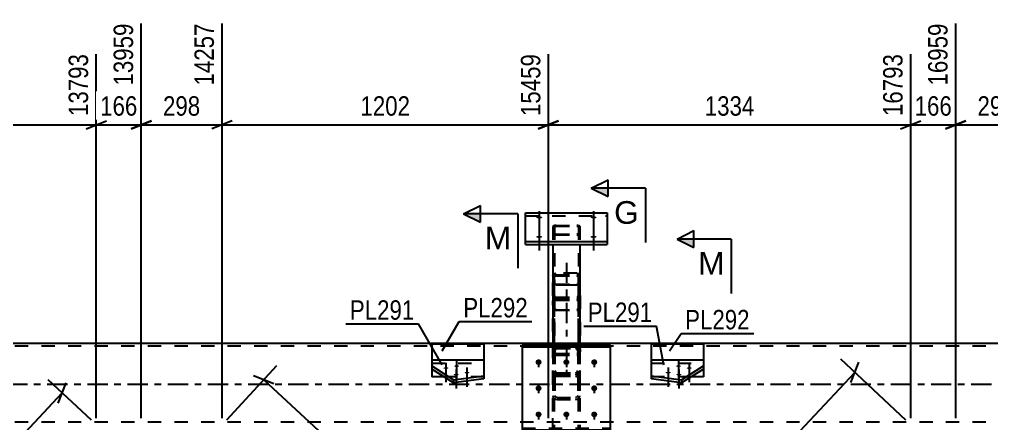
# Model space of a CAD drawing. Header units: millimetres. Extents: x -135 to 1054, y -647 to 194.
# Drawn here: x 540.4 to 683.6, y -5.8 to 53.8 of the extents above; entities that cross this region are included whole.
import ezdxf

# ---------------------------------------------------------------- set-up
doc = ezdxf.new("R2010")
doc.units = ezdxf.units.MM
doc.linetypes.add('DXK_LINE_DOT2', pattern=[3.9198, 1.9599, -1.9599])
doc.linetypes.add('DXK_LINE_DOT3', pattern=[5.9187, 2.979, -0.9799, 0.9799, -0.9799])
doc.styles.add('Arial', font='ARIAL.TTF', dxfattribs={"height": 0.2})
doc.styles.add('Arial Narrow', font='ARIALN.TTF', dxfattribs={"height": 0.2})

# ---------------------------------------------------------------- blocks, each defined once
blk = doc.blocks.new('Bolt-122571314-7185 - 7179')
at = {"linetype": 'Continuous'}
for points in [[(635.99, 1.59), (635.92, 1.59), (635.85, 1.6), (635.78, 1.61), (635.73, 1.63), (635.68, 1.65), (635.65, 1.67), (635.64, 1.7), (635.64, 1.72), (635.65, 1.75), (635.68, 1.77), (635.73, 1.79), (635.78, 1.81), (635.85, 1.82), (635.92, 1.83), (635.99, 1.83), (636.07, 1.83), (636.14, 1.82), (636.2, 1.81), (636.26, 1.79), (636.31, 1.77), (636.34, 1.75), (636.35, 1.72), (636.35, 1.7), (636.34, 1.67), (636.31, 1.65), (636.26, 1.63), (636.2, 1.61), (636.14, 1.6), (636.07, 1.59)], [(637.52, 2.55), (637.44, 2.55), (637.37, 2.56), (637.31, 2.57), (637.25, 2.59), (637.21, 2.61), (637.18, 2.63), (637.16, 2.66), (637.16, 2.68), (637.18, 2.71), (637.21, 2.73), (637.25, 2.75), (637.31, 2.77), (637.37, 2.78), (637.44, 2.79), (637.52, 2.79), (637.59, 2.79), (637.67, 2.78), (637.73, 2.77), (637.79, 2.75), (637.83, 2.73), (637.86, 2.71), (637.88, 2.68), (637.88, 2.66), (637.86, 2.63), (637.83, 2.61), (637.79, 2.59), (637.73, 2.57), (637.67, 2.56), (637.59, 2.55)], [(637.58, 1.29), (637.5, 1.29), (637.43, 1.3), (637.36, 1.32), (637.31, 1.33), (637.26, 1.35), (637.23, 1.38), (637.22, 1.4), (637.22, 1.43), (637.23, 1.45), (637.26, 1.48), (637.31, 1.5), (637.36, 1.51), (637.43, 1.53), (637.5, 1.54), (637.58, 1.54), (637.65, 1.54), (637.72, 1.53), (637.79, 1.51), (637.84, 1.5), (637.89, 1.48), (637.92, 1.45), (637.93, 1.43), (637.93, 1.4), (637.92, 1.38), (637.89, 1.35), (637.84, 1.33), (637.79, 1.32), (637.72, 1.3), (637.65, 1.29)], [(639.1, 2.25), (639.03, 2.26), (638.96, 2.26), (638.89, 2.28), (638.83, 2.29), (638.79, 2.32), (638.76, 2.34), (638.74, 2.36), (638.74, 2.39), (638.76, 2.42), (638.79, 2.44), (638.83, 2.46), (638.89, 2.48), (638.96, 2.49), (639.03, 2.5), (639.1, 2.5), (639.18, 2.5), (639.25, 2.49), (639.31, 2.48), (639.37, 2.46), (639.41, 2.44), (639.44, 2.42), (639.46, 2.39), (639.46, 2.36), (639.44, 2.34), (639.41, 2.32), (639.37, 2.29), (639.31, 2.28), (639.25, 2.26), (639.18, 2.26)]]:
    blk.add_hatch(color=1, dxfattribs=at).paths.add_polyline_path(points)
at = {"color": 1, "linetype": 'Continuous'}
for p, q in [((637.52, 3.42), (637.52, 0.6)), ((639.1, 3.13), (639.1, 0.31)), ((635.99, 2.46), (635.99, -0.36)), ((637.58, 2.17), (637.58, -0.65))]:
    blk.add_line(p, q, dxfattribs=at)
blk = doc.blocks.new('Bolt-122571314-7186 - 7179')
at = {"linetype": 'Continuous'}
for points in [[(616.9, 3.67), (616.99, 3.66), (617.08, 3.63), (617.16, 3.59), (617.23, 3.53), (617.28, 3.46), (617.32, 3.38), (617.34, 3.29), (617.34, 3.21), (617.32, 3.12), (617.28, 3.04), (617.23, 2.97), (617.16, 2.92), (617.08, 2.87), (616.99, 2.85), (616.9, 2.84), (616.81, 2.85), (616.72, 2.87), (616.64, 2.92), (616.57, 2.97), (616.52, 3.04), (616.48, 3.12), (616.46, 3.21), (616.46, 3.29), (616.48, 3.38), (616.52, 3.46), (616.57, 3.53), (616.64, 3.59), (616.72, 3.63), (616.81, 3.66)], [(621, 3.67), (621.09, 3.66), (621.18, 3.63), (621.26, 3.59), (621.33, 3.53), (621.38, 3.46), (621.42, 3.38), (621.44, 3.29), (621.44, 3.21), (621.42, 3.12), (621.38, 3.04), (621.33, 2.97), (621.26, 2.92), (621.18, 2.87), (621.09, 2.85), (621, 2.84), (620.91, 2.85), (620.82, 2.87), (620.74, 2.92), (620.67, 2.97), (620.62, 3.04), (620.58, 3.12), (620.56, 3.21), (620.56, 3.29), (620.58, 3.38), (620.62, 3.46), (620.67, 3.53), (620.74, 3.59), (620.82, 3.63), (620.91, 3.66)], [(625.1, 3.67), (625.19, 3.66), (625.28, 3.63), (625.36, 3.59), (625.43, 3.53), (625.48, 3.46), (625.52, 3.38), (625.54, 3.29), (625.54, 3.21), (625.52, 3.12), (625.48, 3.04), (625.43, 2.97), (625.36, 2.92), (625.28, 2.87), (625.19, 2.85), (625.1, 2.84), (625.01, 2.85), (624.92, 2.87), (624.84, 2.92), (624.77, 2.97), (624.72, 3.04), (624.68, 3.12), (624.66, 3.21), (624.66, 3.29), (624.68, 3.38), (624.72, 3.46), (624.77, 3.53), (624.84, 3.59), (624.92, 3.63), (625.01, 3.66)], [(616.9, -0.19), (616.99, -0.2), (617.08, -0.22), (617.16, -0.27), (617.23, -0.32), (617.28, -0.39), (617.32, -0.47), (617.34, -0.56), (617.34, -0.64), (617.32, -0.73), (617.28, -0.81), (617.23, -0.88), (617.16, -0.94), (617.08, -0.98), (616.99, -1.01), (616.9, -1.01), (616.81, -1.01), (616.72, -0.98), (616.64, -0.94), (616.57, -0.88), (616.52, -0.81), (616.48, -0.73), (616.46, -0.64), (616.46, -0.56), (616.48, -0.47), (616.52, -0.39), (616.57, -0.32), (616.64, -0.27), (616.72, -0.22), (616.81, -0.2)], [(625.1, -0.19), (625.19, -0.2), (625.28, -0.22), (625.36, -0.27), (625.43, -0.32), (625.48, -0.39), (625.52, -0.47), (625.54, -0.56), (625.54, -0.64), (625.52, -0.73), (625.48, -0.81), (625.43, -0.88), (625.36, -0.94), (625.28, -0.98), (625.19, -1.01), (625.1, -1.01), (625.01, -1.01), (624.92, -0.98), (624.84, -0.94), (624.77, -0.88), (624.72, -0.81), (624.68, -0.73), (624.66, -0.64), (624.66, -0.56), (624.68, -0.47), (624.72, -0.39), (624.77, -0.32), (624.84, -0.27), (624.92, -0.22), (625.01, -0.2)], [(616.9, -4.04), (616.99, -4.05), (617.08, -4.08), (617.16, -4.12), (617.23, -4.18), (617.28, -4.25), (617.32, -4.33), (617.34, -4.41), (617.34, -4.5), (617.32, -4.58), (617.28, -4.66), (617.23, -4.73), (617.16, -4.79), (617.08, -4.83), (616.99, -4.86), (616.9, -4.87), (616.81, -4.86), (616.72, -4.83), (616.64, -4.79), (616.57, -4.73), (616.52, -4.66), (616.48, -4.58), (616.46, -4.5), (616.46, -4.41), (616.48, -4.33), (616.52, -4.25), (616.57, -4.18), (616.64, -4.12), (616.72, -4.08), (616.81, -4.05)], [(621, -4.04), (621.09, -4.05), (621.18, -4.08), (621.26, -4.12), (621.33, -4.18), (621.38, -4.25), (621.42, -4.33), (621.44, -4.41), (621.44, -4.5), (621.42, -4.58), (621.38, -4.66), (621.33, -4.73), (621.26, -4.79), (621.18, -4.83), (621.09, -4.86), (621, -4.87), (620.91, -4.86), (620.82, -4.83), (620.74, -4.79), (620.67, -4.73), (620.62, -4.66), (620.58, -4.58), (620.56, -4.5), (620.56, -4.41), (620.58, -4.33), (620.62, -4.25), (620.67, -4.18), (620.74, -4.12), (620.82, -4.08), (620.91, -4.05)], [(625.1, -4.04), (625.19, -4.05), (625.28, -4.08), (625.36, -4.12), (625.43, -4.18), (625.48, -4.25), (625.52, -4.33), (625.54, -4.41), (625.54, -4.5), (625.52, -4.58), (625.48, -4.66), (625.43, -4.73), (625.36, -4.79), (625.28, -4.83), (625.19, -4.86), (625.1, -4.87), (625.01, -4.86), (624.92, -4.83), (624.84, -4.79), (624.77, -4.73), (624.72, -4.66), (624.68, -4.58), (624.66, -4.5), (624.66, -4.41), (624.68, -4.33), (624.72, -4.25), (624.77, -4.18), (624.84, -4.12), (624.92, -4.08), (625.01, -4.05)]]:
    blk.add_hatch(color=1, dxfattribs=at).paths.add_polyline_path(points)
at = {"color": 1, "linetype": 'Continuous'}
for p, q in [((616.9, 3.65), (616.9, 2.51)), ((621, 3.65), (621, 2.51)), ((625.1, 3.65), (625.1, 2.51)), ((616.9, -0.2), (616.9, -1.34)), ((625.1, -0.2), (625.1, -1.34)), ((616.9, -4.06), (616.9, -5.19)), ((621, -4.06), (621, -5.19)), ((625.1, -4.06), (625.1, -5.19))]:
    blk.add_line(p, q, dxfattribs=at)
blk = doc.blocks.new('Bolt-122571314-7257 - 7179')
at = {"linetype": 'Continuous'}
for points in [[(625, 24.44), (624.91, 24.44), (624.82, 24.45), (624.74, 24.47), (624.67, 24.49), (624.62, 24.52), (624.58, 24.55), (624.56, 24.58), (624.56, 24.61), (624.58, 24.64), (624.62, 24.67), (624.67, 24.69), (624.74, 24.71), (624.82, 24.73), (624.91, 24.74), (625, 24.74), (625.09, 24.74), (625.18, 24.73), (625.26, 24.71), (625.33, 24.69), (625.38, 24.67), (625.42, 24.64), (625.44, 24.61), (625.44, 24.58), (625.42, 24.55), (625.38, 24.52), (625.33, 24.49), (625.26, 24.47), (625.18, 24.45), (625.09, 24.44)], [(625, 21.57), (624.91, 21.57), (624.82, 21.58), (624.74, 21.6), (624.67, 21.62), (624.62, 21.64), (624.58, 21.67), (624.56, 21.7), (624.56, 21.73), (624.58, 21.77), (624.62, 21.79), (624.67, 21.82), (624.74, 21.84), (624.82, 21.86), (624.91, 21.87), (625, 21.87), (625.09, 21.87), (625.18, 21.86), (625.26, 21.84), (625.33, 21.82), (625.38, 21.79), (625.42, 21.77), (625.44, 21.73), (625.44, 21.7), (625.42, 21.67), (625.38, 21.64), (625.33, 21.62), (625.26, 21.6), (625.18, 21.58), (625.09, 21.57)]]:
    blk.add_hatch(color=1, dxfattribs=at).paths.add_polyline_path(points)
at = {"color": 1, "linetype": 'Continuous'}
for p, q in [((625, 25.53), (625, 22.6)), ((625, 22.66), (625, 19.73))]:
    blk.add_line(p, q, dxfattribs=at)
blk = doc.blocks.new('Part-122571314-7264 - 7179')
at = {"color": 2, "linetype": 'Continuous'}
for p, q in [((608.86, 3.53), (601.16, 3.53)), ((601.16, 3.53), (601.16, 2.24)), ((608.86, 3.53), (608.86, 0.78)), ((601.16, 2.69), (604.39, 0.65)), ((604.39, 0.19), (601.16, 2.24)), ((604.39, 0.65), (608.86, 1.24)), ((608.86, 0.78), (604.39, 0.19)), ((604.39, 0.65), (604.39, 0.19))]:
    blk.add_line(p, q, dxfattribs=at)
at = {"color": 7, "linetype": 'DXK_LINE_DOT2'}
blk.add_line((601.16, 3.08), (608.86, 3.08), dxfattribs=at)
blk = doc.blocks.new('Part-122571314-7204 - 7179')
at = {"color": 7, "linetype": 'DXK_LINE_DOT2'}
for p, q in [((619.05, 12.36), (619.01, 12.29)), ((619.01, -121.6), (619.01, 12.29)), ((619.15, 12.42), (619.05, 12.36)), ((619.31, 12.46), (619.15, 12.42)), ((619.25, 12.29), (619.27, 12.33)), ((619.25, -121.6), (619.25, 12.29)), ((619.27, 12.33), (619.32, 12.36)), ((619.49, 12.48), (619.31, 12.46)), ((619.32, 12.36), (619.4, 12.38)), ((619.4, 12.38), (619.49, 12.38)), ((619.49, 12.48), (622.53, 12.48)), ((619.49, 12.38), (622.53, 12.38)), ((622.72, 12.46), (622.53, 12.48)), ((622.53, 12.38), (622.62, 12.38)), ((622.62, 12.38), (622.7, 12.36)), ((622.7, 12.36), (622.75, 12.33)), ((622.87, 12.42), (622.72, 12.46)), ((622.75, 12.33), (622.77, 12.29)), ((622.77, -121.6), (622.77, 12.29)), ((622.98, 12.36), (622.87, 12.42)), ((623.01, 12.29), (622.98, 12.36)), ((623.01, -121.6), (623.01, 12.29)), ((619.01, 11.09), (619.05, 11.02)), ((619.05, 11.02), (619.15, 10.95)), ((619.15, 10.95), (619.31, 10.91)), ((619.27, 11.05), (619.25, 11.09)), ((619.32, 11.02), (619.27, 11.05)), ((619.31, 10.91), (619.49, 10.9)), ((619.4, 11), (619.32, 11.02)), ((619.49, 10.99), (619.4, 11)), ((619.49, 10.99), (622.53, 10.99)), ((619.49, 10.9), (622.53, 10.9)), ((622.62, 11), (622.53, 10.99)), ((622.53, 10.9), (622.72, 10.91)), ((622.7, 11.02), (622.62, 11)), ((622.75, 11.05), (622.7, 11.02)), ((622.72, 10.91), (622.87, 10.95)), ((622.77, 11.09), (622.75, 11.05)), ((622.87, 10.95), (622.98, 11.02)), ((622.98, 11.02), (623.01, 11.09)), ((619.01, -104.98), (619.01, -2.17)), ((623.01, -121.6), (623.01, -1.54)), ((619.49, -102.16), (619.31, -102.38)), ((619.49, -102.16), (622.53, -102.16)), ((622.72, -102.38), (622.53, -102.16)), ((619.05, -103.9), (619.01, -104.98)), ((619.25, -104.98), (619.27, -104.44)), ((619.4, -103.68), (619.49, -103.57)), ((619.49, -103.57), (622.53, -103.57)), ((622.53, -103.57), (622.62, -103.68)), ((622.75, -104.44), (622.77, -104.98)), ((623.01, -104.98), (622.98, -103.9)), ((622.77, -121.6), (619.01, -121.6)), ((619.05, -121.6), (619.15, -121.6)), ((619.15, -121.6), (622.87, -121.6)), ((619.15, -121.6), (619.31, -121.62)), ((619.31, -121.62), (619.49, -121.63)), ((619.49, -121.63), (622.53, -121.63)), ((622.53, -121.63), (622.72, -121.62)), ((622.72, -121.62), (622.87, -121.6)), ((623.01, -121.6), (622.77, -121.6)), ((622.87, -121.6), (622.98, -121.6))]:
    blk.add_line(p, q, dxfattribs=at)
for centre, radius, start, end in [((624.73, -104.08), 5.69, 162.5128, 178.14), ((617.29, -104.08), 5.69, 1.86, 17.4875), ((622.11, -104.53), 2.84, 162.5128, 178.14), ((619.91, -104.53), 2.84, 1.86, 17.4875)]:
    blk.add_arc(centre, radius, start, end, dxfattribs=at)
blk = doc.blocks.new('Part-122571314-7207 - 7179')
at = {"color": 2, "linetype": 'Continuous'}
for p, q in [((633.5, 5.89), (633.5, 3.53)), ((641.19, 5.89), (633.5, 5.89)), ((641.19, 5.89), (641.19, 3.53)), ((641.19, 2.24), (641.19, 1.09)), ((641.19, 1.09), (639.37, 1.09))]:
    blk.add_line(p, q, dxfattribs=at)
at = {"color": 7, "linetype": 'DXK_LINE_DOT2'}
for p, q in [((633.5, 3.53), (633.5, 1.09)), ((641.19, 3.53), (641.19, 2.24)), ((639.37, 1.09), (633.5, 1.09))]:
    blk.add_line(p, q, dxfattribs=at)
blk = doc.blocks.new('Part-122571314-7272 - 7179')
at = {"color": 2, "linetype": 'Continuous'}
blk.add_line((820, 6), (0, 6), dxfattribs=at)
at = {"color": 7, "linetype": 'DXK_LINE_DOT2'}
for p, q in [((820, 5.6), (0, 5.6)), ((820, -5.6), (0, -5.6))]:
    blk.add_line(p, q, dxfattribs=at)
at = {"color": 7, "linetype": 'DXK_LINE_DOT3'}
blk.add_line((0, 0), (820, 0), dxfattribs=at)
blk = doc.blocks.new('Part-122571314-7210 - 7179')
at = {"color": 7, "linetype": 'DXK_LINE_DOT2'}
for p, q in [((619.04, 23.29), (619, 23.23)), ((619, 23.23), (619, 20.58)), ((619.14, 23.34), (619.04, 23.29)), ((619.3, 23.38), (619.14, 23.34)), ((619.24, 23.23), (619.26, 23.26)), ((619.24, 23.23), (619.24, 14.84)), ((619.26, 23.26), (619.31, 23.28)), ((619.48, 23.39), (619.3, 23.38)), ((619.31, 23.28), (619.39, 23.3)), ((619.39, 23.3), (619.48, 23.31)), ((619.48, 23.39), (622.52, 23.39)), ((619.48, 23.31), (622.52, 23.31)), ((622.7, 23.38), (622.52, 23.39)), ((622.52, 23.31), (622.61, 23.3)), ((622.61, 23.3), (622.69, 23.28)), ((622.69, 23.28), (622.74, 23.26)), ((622.86, 23.34), (622.7, 23.38)), ((622.74, 23.26), (622.76, 23.23)), ((622.76, 23.23), (622.76, 14.84)), ((622.96, 23.29), (622.86, 23.34)), ((623, 23.23), (622.96, 23.29)), ((623, 23.23), (623, 20.58)), ((619, 22.19), (619.04, 22.12)), ((619.04, 22.12), (619.14, 22.07)), ((619.14, 22.07), (619.3, 22.04)), ((619.26, 22.16), (619.24, 22.19)), ((619.31, 22.13), (619.26, 22.16)), ((619.3, 22.04), (619.48, 22.02)), ((619.39, 22.11), (619.31, 22.13)), ((619.48, 22.1), (619.39, 22.11)), ((619.48, 22.1), (622.52, 22.1)), ((619.48, 22.02), (622.52, 22.02)), ((622.61, 22.11), (622.52, 22.1)), ((622.52, 22.02), (622.7, 22.04)), ((622.69, 22.13), (622.61, 22.11)), ((622.74, 22.16), (622.69, 22.13)), ((622.7, 22.04), (622.86, 22.07)), ((622.76, 22.19), (622.74, 22.16)), ((622.86, 22.07), (622.96, 22.12)), ((622.96, 22.12), (623, 22.19)), ((619, 15.88), (619.04, 15.94)), ((619.04, 15.94), (619.14, 15.99)), ((619.14, 15.99), (619.3, 16.03)), ((619.26, 15.91), (619.24, 15.88)), ((619.31, 15.94), (619.26, 15.91)), ((619.3, 16.03), (619.48, 16.04)), ((619.39, 15.95), (619.31, 15.94)), ((619.48, 15.96), (619.39, 15.95)), ((619.48, 16.04), (622.52, 16.04)), ((619.48, 15.96), (622.52, 15.96)), ((622.52, 16.04), (622.7, 16.03)), ((622.61, 15.95), (622.52, 15.96)), ((622.69, 15.94), (622.61, 15.95)), ((622.69, 15.94), (622.7, 15.93)), ((622.7, 16.03), (622.86, 15.99)), ((622.7, 15.93), (622.74, 15.91)), ((622.76, 15.88), (622.74, 15.91)), ((622.86, 15.99), (622.96, 15.94)), ((622.96, 15.94), (623, 15.88)), ((619.24, 14.84), (619.26, 14.8)), ((619.26, 14.8), (619.31, 14.78)), ((619.31, 14.78), (619.39, 14.76)), ((619.39, 14.76), (619.48, 14.75)), ((619.48, 14.75), (622.52, 14.75)), ((622.52, 14.75), (622.61, 14.76)), ((622.61, 14.76), (622.69, 14.78)), ((622.69, 14.78), (622.74, 14.8)), ((622.74, 14.8), (622.76, 14.84))]:
    blk.add_line(p, q, dxfattribs=at)
at = {"color": 2, "linetype": 'Continuous'}
for p, q in [((619, 20.58), (619, 14.84)), ((623, 20.58), (623, 14.84)), ((619.04, 14.77), (619, 14.84)), ((619.14, 14.72), (619.04, 14.77)), ((619.3, 14.68), (619.14, 14.72)), ((619.48, 14.67), (619.3, 14.68)), ((619.48, 14.67), (622.52, 14.67)), ((622.7, 14.68), (622.52, 14.67)), ((622.86, 14.72), (622.7, 14.68)), ((622.96, 14.77), (622.86, 14.72)), ((623, 14.84), (622.96, 14.77))]:
    blk.add_line(p, q, dxfattribs=at)
blk = doc.blocks.new('Part-122571314-7265 - 7179')
at = {"color": 2, "linetype": 'Continuous'}
for p, q in [((641.19, 3.53), (633.5, 3.53)), ((633.5, 3.53), (633.5, 0.78)), ((641.19, 3.53), (641.19, 2.24)), ((637.95, 0.65), (641.19, 2.69)), ((641.19, 2.24), (637.95, 0.19)), ((633.5, 1.24), (637.95, 0.65)), ((637.95, 0.19), (633.5, 0.78)), ((637.95, 0.65), (637.95, 0.19))]:
    blk.add_line(p, q, dxfattribs=at)
at = {"color": 7, "linetype": 'DXK_LINE_DOT2'}
blk.add_line((633.5, 3.08), (641.19, 3.08), dxfattribs=at)
blk = doc.blocks.new('Part-122571314-7405 - 7179')
at = {"color": 2, "linetype": 'Continuous'}
for p, q in [((627.5, 5.73), (614.5, 5.73)), ((614.5, 5.73), (614.5, -6.71)), ((614.5, 5.51), (627.5, 5.51)), ((627.5, -6.71), (627.5, 5.73)), ((614.5, -6.71), (627.5, -6.71))]:
    blk.add_line(p, q, dxfattribs=at)
at = {"color": 7, "linetype": 'DXK_LINE_DOT2'}
blk.add_line((614.5, -6.49), (627.5, -6.49), dxfattribs=at)
blk = doc.blocks.new('Part-122571314-7406 - 7179')
at = {"color": 7, "linetype": 'DXK_LINE_DOT3'}
blk.add_line((621.01, 17.91), (621.01, 0.69), dxfattribs=at)
at = {"color": 7, "linetype": 'DXK_LINE_DOT2'}
for p, q in [((619.01, 15.91), (619.05, 16.09)), ((619.01, 13.06), (619.01, 15.91)), ((619.01, 15.91), (619.01, 14.82)), ((619.05, 16.09), (619.15, 16.23)), ((619.15, 16.23), (619.31, 16.33)), ((619.27, 16), (619.25, 15.91)), ((619.25, 6), (619.25, 15.91)), ((619.25, 13.06), (619.25, 15.91)), ((619.32, 16.07), (619.27, 16)), ((619.31, 16.33), (619.49, 16.37)), ((619.4, 16.12), (619.32, 16.07)), ((619.49, 16.14), (619.4, 16.12)), ((622.53, 16.37), (619.49, 16.37)), ((619.49, 16.14), (622.53, 16.14)), ((622.53, 16.37), (622.72, 16.33)), ((622.62, 16.12), (622.53, 16.14)), ((622.7, 16.07), (622.62, 16.12)), ((622.75, 16), (622.7, 16.07)), ((622.72, 16.33), (622.87, 16.23)), ((622.77, 15.91), (622.75, 16)), ((622.77, 6), (622.77, 15.91)), ((622.77, 13.06), (622.77, 15.91)), ((622.87, 16.23), (622.98, 16.09)), ((623, 15.97), (622.98, 16.09)), ((623.01, 13.06), (623.01, 15.91)), ((619.01, 13.06), (619.01, 4.77)), ((619.05, 12.89), (619.01, 13.06)), ((619.25, 13.06), (619.25, 4.77)), ((619.27, 12.97), (619.25, 13.06)), ((619.31, 12.92), (619.27, 12.97)), ((619.32, 12.9), (619.31, 12.92)), ((619.32, 12.9), (619.4, 12.85)), ((622.62, 12.85), (622.7, 12.9)), ((622.7, 12.9), (622.72, 12.92)), ((622.72, 12.92), (622.75, 12.97)), ((622.75, 12.97), (622.77, 13.06)), ((622.77, 13.06), (622.77, 4.77)), ((623.01, 13.06), (622.98, 12.89)), ((623.01, 13.06), (623.01, 4.77)), ((619.15, 12.74), (619.05, 12.89)), ((619.31, 12.64), (619.15, 12.74)), ((619.49, 12.61), (619.31, 12.64)), ((619.4, 12.85), (619.49, 12.83)), ((619.49, 12.83), (622.53, 12.83)), ((619.49, 12.61), (622.53, 12.61)), ((622.53, 12.83), (622.62, 12.85)), ((622.72, 12.64), (622.53, 12.61)), ((622.87, 12.74), (622.72, 12.64)), ((622.98, 12.89), (622.87, 12.74)), ((623.01, 6), (619.01, 6)), ((619.01, 4.77), (619.01, 6)), ((619.25, 4.77), (619.25, 6)), ((619.31, 6), (619.49, 6)), ((619.49, 6), (622.53, 6)), ((622.77, 4.77), (622.77, 6)), ((623.01, 4.77), (623.01, 6)), ((619.01, 4.77), (619.05, 4.58)), ((619.27, 4.67), (619.25, 4.77)), ((619.32, 4.59), (619.27, 4.67)), ((619.31, 4.3), (619.49, 4.26)), ((619.4, 4.54), (619.32, 4.59)), ((619.49, 4.52), (619.4, 4.54)), ((619.49, 4.52), (622.53, 4.52)), ((622.62, 4.54), (622.53, 4.52)), ((622.53, 4.26), (622.72, 4.3)), ((622.7, 4.59), (622.62, 4.54)), ((622.75, 4.67), (622.7, 4.59)), ((622.77, 4.77), (622.75, 4.67)), ((622.98, 4.58), (623.01, 4.77)), ((619.49, 4.26), (622.53, 4.26))]:
    blk.add_line(p, q, dxfattribs=at)
at = {"color": 2, "linetype": 'Continuous'}
for p, q in [((623.01, 15.91), (623, 15.97)), ((623.01, 6), (623.01, 15.91)), ((619.01, 14.82), (619.01, 6))]:
    blk.add_line(p, q, dxfattribs=at)
at = {"color": 7, "linetype": 'DXK_LINE_DOT2'}
for centre, start, end in [((619.51, 4.75), 200.7511, 245.6721), ((622.51, 4.75), 294.328, 339.2491)]:
    blk.add_arc(centre, 0.497, start, end, dxfattribs=at)
blk = doc.blocks.new('Part-122571314-7655 - 7179')
at = {"color": 7, "linetype": 'DXK_LINE_DOT2'}
for p, q in [((619, 4.92), (619.05, 5.18)), ((619, 4.92), (619, -1.66)), ((619.35, 5.05), (619.32, 4.92)), ((619.32, 4.92), (619.32, -1.66)), ((619.4, 5.55), (619.64, 5.6)), ((619.64, 5.26), (619.52, 5.23)), ((619.64, 5.6), (622.36, 5.6)), ((619.64, 5.26), (622.36, 5.26)), ((622.36, 5.6), (622.61, 5.55)), ((622.48, 5.23), (622.36, 5.26)), ((622.68, 4.92), (622.66, 5.05)), ((622.68, 4.92), (622.68, -1.66)), ((622.95, 5.18), (623, 4.92)), ((623, 4.92), (623, -1.66)), ((619.05, 1.77), (619, 2.03)), ((619.4, 1.45), (619.19, 1.32)), ((619.32, 2.03), (619.35, 1.9)), ((619.64, 1.5), (619.4, 1.45)), ((619.52, 1.71), (619.64, 1.69)), ((619.64, 1.69), (622.36, 1.69)), ((619.64, 1.5), (622.36, 1.5)), ((622.36, 1.69), (622.48, 1.71)), ((622.61, 1.45), (622.36, 1.5)), ((622.81, 1.32), (622.61, 1.45)), ((622.66, 1.9), (622.68, 2.03)), ((623, 2.03), (622.95, 1.77)), ((619.05, 1.13), (619, 0.9)), ((619.19, 1.32), (619.05, 1.13)), ((619.32, 0.9), (619.35, 1.01)), ((619.35, 1.01), (619.41, 1.11)), ((619.64, 1.34), (619.4, 1.4)), ((619.41, 1.11), (619.52, 1.17)), ((619.52, 1.17), (619.64, 1.2)), ((619.64, 1.34), (622.36, 1.34)), ((619.64, 1.2), (622.36, 1.2)), ((622.61, 1.4), (622.36, 1.34)), ((622.36, 1.2), (622.48, 1.17)), ((622.48, 1.17), (622.59, 1.11)), ((622.59, 1.11), (622.66, 1.01)), ((622.66, 1.01), (622.68, 0.9)), ((622.95, 1.13), (622.81, 1.32)), ((623, 0.9), (622.95, 1.13)), ((619, -1.66), (619.05, -1.89)), ((619.05, -1.89), (619.19, -2.09)), ((619.19, -2.09), (619.4, -2.22)), ((619.35, -1.78), (619.32, -1.66)), ((619.41, -1.87), (619.35, -1.78)), ((619.4, -2.22), (619.64, -2.26)), ((619.52, -1.94), (619.41, -1.87)), ((619.64, -1.96), (619.52, -1.94)), ((619.64, -1.96), (622.36, -1.96)), ((619.64, -2.26), (622.36, -2.26)), ((622.48, -1.94), (622.36, -1.96)), ((622.36, -2.26), (622.61, -2.22)), ((622.59, -1.87), (622.48, -1.94)), ((622.66, -1.78), (622.59, -1.87)), ((622.61, -2.22), (622.81, -2.09)), ((622.68, -1.66), (622.66, -1.78)), ((622.81, -2.09), (622.95, -1.89)), ((622.95, -1.89), (623, -1.66))]:
    blk.add_line(p, q, dxfattribs=at)
for centre, radius, start, end in [((619.67, 4.95), 0.662, 114.32, 159.2417), ((619.65, 4.93), 0.331, 114.32, 159.2417), ((622.35, 4.93), 0.331, 20.7583, 65.68), ((622.33, 4.95), 0.662, 20.7583, 65.68), ((619.67, 2), 0.662, 200.7583, 245.68), ((619.65, 2.01), 0.331, 200.7583, 245.68), ((622.35, 2.01), 0.331, 294.32, 339.2417), ((622.33, 2), 0.662, 294.32, 339.2417)]:
    blk.add_arc(centre, radius, start, end, dxfattribs=at)
blk = doc.blocks.new('Part-122571314-7676 - 7179')
at = {"color": 2, "linetype": 'Continuous'}
for p, q in [((601.16, 5.89), (601.16, 3.53)), ((608.86, 5.89), (601.16, 5.89)), ((608.86, 5.89), (608.86, 3.53)), ((601.16, 2.24), (601.16, 1.09)), ((602.97, 1.09), (601.16, 1.09))]:
    blk.add_line(p, q, dxfattribs=at)
at = {"color": 7, "linetype": 'DXK_LINE_DOT2'}
for p, q in [((601.16, 3.53), (601.16, 2.24)), ((608.86, 3.53), (608.86, 1.09)), ((608.86, 1.09), (602.97, 1.09))]:
    blk.add_line(p, q, dxfattribs=at)
blk = doc.blocks.new('Bolt-122571314-7677 - 7179')
at = {"linetype": 'Continuous'}
for points in [[(603.25, 2.25), (603.17, 2.26), (603.1, 2.27), (603.03, 2.28), (602.98, 2.3), (602.93, 2.32), (602.9, 2.34), (602.89, 2.36), (602.89, 2.39), (602.9, 2.42), (602.93, 2.44), (602.98, 2.46), (603.03, 2.48), (603.1, 2.49), (603.17, 2.5), (603.25, 2.5), (603.32, 2.5), (603.39, 2.49), (603.46, 2.48), (603.51, 2.46), (603.56, 2.44), (603.59, 2.42), (603.6, 2.39), (603.6, 2.36), (603.59, 2.34), (603.56, 2.32), (603.51, 2.3), (603.46, 2.28), (603.39, 2.27), (603.32, 2.26)], [(604.77, 1.29), (604.69, 1.29), (604.62, 1.3), (604.56, 1.32), (604.5, 1.33), (604.46, 1.35), (604.43, 1.38), (604.41, 1.4), (604.41, 1.43), (604.43, 1.45), (604.46, 1.48), (604.5, 1.5), (604.56, 1.51), (604.62, 1.53), (604.69, 1.54), (604.77, 1.54), (604.84, 1.54), (604.92, 1.53), (604.98, 1.51), (605.04, 1.5), (605.08, 1.48), (605.11, 1.45), (605.13, 1.43), (605.13, 1.4), (605.11, 1.38), (605.08, 1.35), (605.04, 1.33), (604.98, 1.32), (604.92, 1.3), (604.84, 1.29)], [(604.83, 2.55), (604.75, 2.55), (604.68, 2.56), (604.62, 2.57), (604.56, 2.59), (604.52, 2.61), (604.49, 2.63), (604.47, 2.66), (604.47, 2.68), (604.49, 2.71), (604.52, 2.73), (604.56, 2.75), (604.62, 2.77), (604.68, 2.78), (604.75, 2.79), (604.83, 2.79), (604.9, 2.79), (604.97, 2.78), (605.04, 2.77), (605.1, 2.75), (605.14, 2.73), (605.17, 2.71), (605.19, 2.68), (605.19, 2.66), (605.17, 2.63), (605.14, 2.61), (605.1, 2.59), (605.04, 2.57), (604.97, 2.56), (604.9, 2.55)], [(606.35, 1.59), (606.28, 1.59), (606.21, 1.6), (606.14, 1.61), (606.08, 1.63), (606.04, 1.65), (606.01, 1.67), (605.99, 1.7), (605.99, 1.72), (606.01, 1.75), (606.04, 1.77), (606.08, 1.79), (606.14, 1.81), (606.21, 1.82), (606.28, 1.83), (606.35, 1.83), (606.43, 1.83), (606.5, 1.82), (606.56, 1.81), (606.62, 1.79), (606.66, 1.77), (606.69, 1.75), (606.71, 1.72), (606.71, 1.7), (606.69, 1.67), (606.66, 1.65), (606.62, 1.63), (606.56, 1.61), (606.5, 1.6), (606.43, 1.59)]]:
    blk.add_hatch(color=1, dxfattribs=at).paths.add_polyline_path(points)
at = {"color": 1, "linetype": 'Continuous'}
for p, q in [((603.25, 3.13), (603.25, 0.31)), ((604.83, 3.42), (604.83, 0.6)), ((604.77, 2.17), (604.77, -0.65)), ((606.35, 2.46), (606.35, -0.36))]:
    blk.add_line(p, q, dxfattribs=at)
blk = doc.blocks.new('Part-122571314-7680 - 7179')
at = {"color": 2, "linetype": 'Continuous'}
for p, q in [((615, 20.58), (615, 25.28)), ((615, 25.28), (627, 25.28)), ((627, 25.28), (627, 20.58)), ((615, 21.03), (627, 21.03)), ((615, 20.58), (627, 20.58))]:
    blk.add_line(p, q, dxfattribs=at)
at = {"color": 7, "linetype": 'DXK_LINE_DOT2'}
blk.add_line((615, 24.82), (627, 24.82), dxfattribs=at)
blk = doc.blocks.new('Bolt-122571314-7691 - 7179')
at = {"linetype": 'Continuous'}
for points in [[(617, 24.44), (616.91, 24.44), (616.82, 24.45), (616.74, 24.47), (616.67, 24.49), (616.62, 24.52), (616.58, 24.55), (616.56, 24.58), (616.56, 24.61), (616.58, 24.64), (616.62, 24.67), (616.67, 24.69), (616.74, 24.71), (616.82, 24.73), (616.91, 24.74), (617, 24.74), (617.09, 24.74), (617.18, 24.73), (617.26, 24.71), (617.33, 24.69), (617.38, 24.67), (617.42, 24.64), (617.44, 24.61), (617.44, 24.58), (617.42, 24.55), (617.38, 24.52), (617.33, 24.49), (617.26, 24.47), (617.18, 24.45), (617.09, 24.44)], [(617, 21.57), (616.91, 21.57), (616.82, 21.58), (616.74, 21.6), (616.67, 21.62), (616.62, 21.64), (616.58, 21.67), (616.56, 21.7), (616.56, 21.73), (616.58, 21.77), (616.62, 21.79), (616.67, 21.82), (616.74, 21.84), (616.82, 21.86), (616.91, 21.87), (617, 21.87), (617.09, 21.87), (617.18, 21.86), (617.26, 21.84), (617.33, 21.82), (617.38, 21.79), (617.42, 21.77), (617.44, 21.73), (617.44, 21.7), (617.42, 21.67), (617.38, 21.64), (617.33, 21.62), (617.26, 21.6), (617.18, 21.58), (617.09, 21.57)]]:
    blk.add_hatch(color=1, dxfattribs=at).paths.add_polyline_path(points)
at = {"color": 1, "linetype": 'Continuous'}
for p, q in [((617, 25.53), (617, 22.6)), ((617, 22.66), (617, 19.73))]:
    blk.add_line(p, q, dxfattribs=at)
blk = doc.blocks.new('StraightDimension-122571314-32893 - 7179')
at = {"color": 7, "linetype": 'Continuous'}
for p, q in [((678.36, -5), (678.36, 53.18)), ((671.73, -5), (671.73, 48.68)), ((670.23, 37.64), (673.23, 38.84)), ((679.86, 38.84), (676.86, 37.64)), ((671.73, 38.24), (678.36, 38.24))]:
    blk.add_line(p, q, dxfattribs=at)
at = {"color": 0}
blk.add_wipeout([(678.39, 38.99), (678.39, 43.19), (671.71, 43.19), (671.71, 38.99)], dxfattribs=at)
at = {"color": 3, "style": 'Arial Narrow'}
blk.add_text('166', height=2.863, dxfattribs=at).set_placement((672.31, 39.59))
at = {"color": 0, "linetype": 'Continuous'}
blk.add_wipeout([(677.76, 53.78), (673.56, 53.78), (673.56, 43.44), (677.76, 43.44)], dxfattribs=at)
at = {"color": 3, "linetype": 'Continuous', "style": 'Arial Narrow'}
blk.add_text('16959', height=2.863, rotation=90.0002, dxfattribs=at).set_placement((677.16, 44.04))
blk = doc.blocks.new('StraightDimension-122571314-32895 - 7179')
at = {"color": 7, "linetype": 'Continuous'}
for p, q in [((570.27, -5), (570.27, 53.18)), ((618.36, -5), (618.36, 48.68)), ((571.77, 38.84), (568.77, 37.64)), ((616.86, 37.64), (619.86, 38.84)), ((570.27, 38.24), (618.36, 38.24))]:
    blk.add_line(p, q, dxfattribs=at)
at = {"color": 0}
blk.add_wipeout([(598.57, 38.99), (598.57, 43.19), (590.06, 43.19), (590.06, 38.99)], dxfattribs=at)
at = {"color": 3, "style": 'Arial Narrow'}
blk.add_text('1202', height=2.863, dxfattribs=at).set_placement((590.66, 39.59))
at = {"color": 0, "linetype": 'Continuous'}
blk.add_wipeout([(617.76, 49.28), (613.56, 49.28), (613.56, 38.94), (617.76, 38.94)], dxfattribs=at)
at = {"color": 3, "linetype": 'Continuous', "style": 'Arial Narrow'}
blk.add_text('15459', height=2.863, rotation=90.0002, dxfattribs=at).set_placement((617.16, 39.54))
blk = doc.blocks.new('StraightDimension-122571314-32898 - 7179')
at = {"color": 7, "linetype": 'Continuous'}
for p, q in [((450.27, -5), (450.27, 53.18)), ((551.73, -5), (551.73, 48.68)), ((451.77, 38.84), (448.77, 37.64)), ((550.23, 37.64), (553.23, 38.84)), ((450.27, 38.24), (551.73, 38.24))]:
    blk.add_line(p, q, dxfattribs=at)
at = {"color": 0}
blk.add_wipeout([(505.26, 38.99), (505.26, 43.19), (496.74, 43.19), (496.74, 38.99)], dxfattribs=at)
at = {"color": 3, "style": 'Arial Narrow'}
blk.add_text('2537', height=2.863, dxfattribs=at).set_placement((497.34, 39.59))
at = {"color": 0, "linetype": 'Continuous'}
blk.add_wipeout([(551.13, 49.28), (546.93, 49.28), (546.93, 38.94), (551.13, 38.94)], dxfattribs=at)
at = {"color": 3, "linetype": 'Continuous', "style": 'Arial Narrow'}
blk.add_text('13793', height=2.863, rotation=90.0002, dxfattribs=at).set_placement((550.53, 39.54))
blk = doc.blocks.new('StraightDimension-122571314-32897 - 7179')
at = {"color": 7, "linetype": 'Continuous'}
for p, q in [((558.36, -5), (558.36, 53.18)), ((551.73, -5), (551.73, 48.68)), ((550.23, 37.64), (553.23, 38.84)), ((559.86, 38.84), (556.86, 37.64)), ((551.73, 38.24), (558.36, 38.24))]:
    blk.add_line(p, q, dxfattribs=at)
at = {"color": 0}
blk.add_wipeout([(558.39, 38.99), (558.39, 43.19), (551.71, 43.19), (551.71, 38.99)], dxfattribs=at)
at = {"color": 3, "style": 'Arial Narrow'}
blk.add_text('166', height=2.863, dxfattribs=at).set_placement((552.31, 39.59))
at = {"color": 0, "linetype": 'Continuous'}
blk.add_wipeout([(557.76, 53.78), (553.56, 53.78), (553.56, 43.44), (557.76, 43.44)], dxfattribs=at)
at = {"color": 3, "linetype": 'Continuous', "style": 'Arial Narrow'}
blk.add_text('13959', height=2.863, rotation=90.0002, dxfattribs=at).set_placement((557.16, 44.04))
blk = doc.blocks.new('StraightDimension-122571314-32892 - 7179')
at = {"color": 7, "linetype": 'Continuous'}
for p, q in [((678.36, -5), (678.36, 53.18)), ((690.27, -5), (690.27, 53.18)), ((676.86, 37.64), (679.86, 38.84)), ((691.77, 38.84), (688.77, 37.64)), ((678.36, 38.24), (690.27, 38.24))]:
    blk.add_line(p, q, dxfattribs=at)
at = {"color": 0}
blk.add_wipeout([(687.66, 38.99), (687.66, 43.19), (680.97, 43.19), (680.97, 38.99)], dxfattribs=at)
at = {"color": 3, "style": 'Arial Narrow'}
blk.add_text('298', height=2.863, dxfattribs=at).set_placement((681.57, 39.59))
at = {"color": 0, "linetype": 'Continuous'}
blk.add_wipeout([(689.67, 53.78), (685.47, 53.78), (685.47, 43.44), (689.67, 43.44)], dxfattribs=at)
at = {"color": 3, "linetype": 'Continuous', "style": 'Arial Narrow'}
blk.add_text('17257', height=2.863, rotation=90.0002, dxfattribs=at).set_placement((689.07, 44.04))
blk = doc.blocks.new('StraightDimension-122571314-7719 - 7179')
at = {"color": 7, "linetype": 'Continuous'}
for p, q in [((551.01, -5.31), (544.65, 0.66)), ((546.14, -2.8), (547.32, 0.21)), ((496, -55.24), (546.73, -1.29)), ((500.27, -59.26), (493.92, -53.29)), ((496.59, -53.74), (495.41, -56.74))]:
    blk.add_line(p, q, dxfattribs=at)
at = {"color": 0}
blk.add_wipeout([(523.73, -24.65), (520.67, -21.78), (514.84, -27.98), (517.9, -30.85)], dxfattribs=at)
at = {"color": 3, "style": 'Arial Narrow'}
blk.add_text('1851', height=2.863, rotation=46.7591, dxfattribs=at).set_placement((517.87, -30.01))
blk = doc.blocks.new('StraightDimension-122571314-8613 - 7179')
at = {"color": 7, "linetype": 'Continuous'}
for p, q in [((671.01, -5.31), (661.42, 3.7)), ((662.91, 0.24), (664.09, 3.25)), ((615.41, -49.4), (663.5, 1.74)), ((622.91, -56.45), (613.33, -47.44)), ((616, -47.89), (614.82, -50.9))]:
    blk.add_line(p, q, dxfattribs=at)
at = {"color": 0}
blk.add_wipeout([(641.82, -20.21), (638.76, -17.33), (632.93, -23.54), (635.99, -26.41)], dxfattribs=at)
at = {"color": 3, "style": 'Arial Narrow'}
blk.add_text('1755', height=2.863, rotation=46.7591, dxfattribs=at).set_placement((635.97, -25.56))
blk = doc.blocks.new('StraightDimension-122571314-8780 - 7179')
at = {"color": 7, "linetype": 'Continuous'}
for p, q in [((570.95, -5.26), (578.34, 2.75)), ((577.91, 0.08), (574.89, 1.23)), ((576.4, 0.65), (627.87, -46.83)), ((619.04, -56.4), (629.81, -44.73)), ((626.36, -46.25), (629.38, -47.4))]:
    blk.add_line(p, q, dxfattribs=at)
at = {"color": 0}
blk.add_wipeout([(605.78, -25.42), (608.62, -22.34), (602.37, -16.56), (599.52, -19.65)], dxfattribs=at)
at = {"color": 3, "style": 'Arial Narrow'}
blk.add_text('1751', height=2.863, rotation=-42.6911, dxfattribs=at).set_placement((600.37, -19.62))
blk = doc.blocks.new('StraightDimension-122571314-32894 - 7179')
at = {"color": 7, "linetype": 'Continuous'}
for p, q in [((618.36, -5), (618.36, 48.68)), ((671.73, -5), (671.73, 48.68)), ((619.86, 38.84), (616.86, 37.64)), ((670.23, 37.64), (673.23, 38.84)), ((618.36, 38.24), (671.73, 38.24))]:
    blk.add_line(p, q, dxfattribs=at)
at = {"color": 0}
blk.add_wipeout([(649.3, 38.99), (649.3, 43.19), (640.79, 43.19), (640.79, 38.99)], dxfattribs=at)
at = {"color": 3, "style": 'Arial Narrow'}
blk.add_text('1334', height=2.863, dxfattribs=at).set_placement((641.39, 39.59))
at = {"color": 0, "linetype": 'Continuous'}
blk.add_wipeout([(671.13, 49.28), (666.93, 49.28), (666.93, 38.94), (671.13, 38.94)], dxfattribs=at)
at = {"color": 3, "linetype": 'Continuous', "style": 'Arial Narrow'}
blk.add_text('16793', height=2.863, rotation=90.0002, dxfattribs=at).set_placement((670.53, 39.54))
blk = doc.blocks.new('StraightDimension-122571314-32896 - 7179')
at = {"color": 7, "linetype": 'Continuous'}
for p, q in [((558.36, -5), (558.36, 53.18)), ((570.27, -5), (570.27, 53.18)), ((556.86, 37.64), (559.86, 38.84)), ((571.77, 38.84), (568.77, 37.64)), ((558.36, 38.24), (570.27, 38.24))]:
    blk.add_line(p, q, dxfattribs=at)
at = {"color": 0}
blk.add_wipeout([(567.66, 38.99), (567.66, 43.19), (560.97, 43.19), (560.97, 38.99)], dxfattribs=at)
at = {"color": 3, "style": 'Arial Narrow'}
blk.add_text('298', height=2.863, dxfattribs=at).set_placement((561.57, 39.59))
at = {"color": 0, "linetype": 'Continuous'}
blk.add_wipeout([(569.67, 53.78), (565.47, 53.78), (565.47, 43.44), (569.67, 43.44)], dxfattribs=at)
at = {"color": 3, "linetype": 'Continuous', "style": 'Arial Narrow'}
blk.add_text('14257', height=2.863, rotation=90.0002, dxfattribs=at).set_placement((569.07, 44.04))
blk = doc.blocks.new('Mark-122571314-30804 - 7179')
at = {"color": 0}
blk.add_wipeout([(615.31, 9.85), (615.31, 12.85), (605.81, 12.85), (605.81, 9.85)], dxfattribs=at)
blk.add_wipeout([(615.31, 9.85), (615.31, 12.85), (605.81, 12.85), (605.81, 9.85)], dxfattribs=at)
at = {"color": 30, "linetype": 'Continuous'}
for p, q in [((602.71, 4.92), (605.21, 9.25)), ((605.21, 9.25), (615.91, 9.25))]:
    blk.add_line(p, q, dxfattribs=at)
at = {"color": 3, "style": 'Arial Narrow'}
blk.add_text('PL292', height=2.863, dxfattribs=at).set_placement((605.81, 9.85))
blk = doc.blocks.new('SectionMark-122571314-32792 - 7179')
at = {"color": 6, "linetype": 'Continuous'}
for p, q in [((605.86, 25.12), (608.36, 26.37)), ((613.86, 25.12), (605.86, 25.12)), ((613.86, 25.12), (613.86, 17.12)), ((613.86, -19.11), (613.86, -11.11)), ((613.86, -19.11), (605.86, -19.11)), ((608.36, -20.36), (605.86, -19.11))]:
    blk.add_line(p, q, dxfattribs=at)
at = {"color": 0, "linetype": 'Continuous'}
for points in [[(612.86, 19.87), (612.86, 23.37), (608.97, 23.37), (608.97, 19.87)], [(612.86, -17.36), (612.86, -13.86), (608.97, -13.86), (608.97, -17.36)]]:
    blk.add_wipeout(points, dxfattribs=at)
at = {"linetype": 'Continuous'}
for points in [[(608.36, 25.12), (608.36, 23.87), (605.86, 25.12)], [(608.36, -17.86), (608.36, -19.11), (605.86, -19.11)]]:
    blk.add_hatch(color=6, dxfattribs=at).paths.add_polyline_path(points)
at = {"color": 6, "linetype": 'Continuous'}
for p, q in [((608.36, 23.87), (608.36, 26.37)), ((605.86, 25.12), (608.36, 23.87)), ((605.86, -19.11), (608.36, -17.86)), ((608.36, -17.86), (608.36, -20.36))]:
    blk.add_line(p, q, dxfattribs=at)
at = {"color": 3, "linetype": 'Continuous', "style": 'Arial'}
for p in [(608.97, 19.87), (608.97, -17.36)]:
    blk.add_text('M', height=3.34, dxfattribs=at).set_placement(p)
blk = doc.blocks.new('SectionMark-122571314-8945 - 7179')
at = {"linetype": 'Continuous'}
blk.add_hatch(color=6, dxfattribs=at).paths.add_polyline_path([(627.16, 28.9), (627.16, 27.65), (624.66, 28.9)])
at = {"color": 6, "linetype": 'Continuous'}
for p, q in [((624.66, 28.9), (627.16, 30.15)), ((627.16, 27.65), (627.16, 30.15)), ((632.66, 28.9), (624.66, 28.9)), ((624.66, 28.9), (627.16, 27.65)), ((632.66, 28.9), (632.66, 20.9))]:
    blk.add_line(p, q, dxfattribs=at)
at = {"color": 0, "linetype": 'Continuous'}
blk.add_wipeout([(631.66, 23.65), (631.66, 27.15), (628.03, 27.15), (628.03, 23.65)], dxfattribs=at)
at = {"color": 3, "linetype": 'Continuous', "style": 'Arial'}
blk.add_text('G', height=3.34, dxfattribs=at).set_placement((628.03, 23.65))
blk = doc.blocks.new('Mark-122571314-30801 - 7179')
at = {"color": 0}
blk.add_wipeout([(598.61, 9.51), (598.61, 12.51), (589.1, 12.51), (589.1, 9.51)], dxfattribs=at)
blk.add_wipeout([(598.61, 9.51), (598.61, 12.51), (589.1, 12.51), (589.1, 9.51)], dxfattribs=at)
at = {"color": 30, "linetype": 'Continuous'}
for p in [(588.5, 8.91), (602.71, 2.85)]:
    blk.add_line(p, (599.21, 8.91), dxfattribs=at)
at = {"color": 3, "style": 'Arial Narrow'}
blk.add_text('PL291', height=2.863, dxfattribs=at).set_placement((589.1, 9.51))
blk = doc.blocks.new('Mark-122571314-30809 - 7179')
at = {"color": 0}
blk.add_wipeout([(648, 8.09), (648, 11.09), (638.5, 11.09), (638.5, 8.09)], dxfattribs=at)
blk.add_wipeout([(648, 8.09), (648, 11.09), (638.5, 11.09), (638.5, 8.09)], dxfattribs=at)
at = {"color": 30, "linetype": 'Continuous'}
for p, q in [((636.18, 4.9), (637.9, 7.49)), ((637.9, 7.49), (648.6, 7.49))]:
    blk.add_line(p, q, dxfattribs=at)
at = {"color": 3, "style": 'Arial Narrow'}
blk.add_text('PL292', height=2.863, dxfattribs=at).set_placement((638.5, 8.09))
blk = doc.blocks.new('Mark-122571314-30812 - 7179')
at = {"color": 0}
blk.add_wipeout([(633.66, 9.18), (633.66, 12.18), (624.15, 12.18), (624.15, 9.18)], dxfattribs=at)
blk.add_wipeout([(633.66, 9.18), (633.66, 12.18), (624.15, 12.18), (624.15, 9.18)], dxfattribs=at)
at = {"color": 30, "linetype": 'Continuous'}
for p in [(623.55, 8.58), (635.36, 2.79)]:
    blk.add_line(p, (634.26, 8.58), dxfattribs=at)
at = {"color": 3, "style": 'Arial Narrow'}
blk.add_text('PL291', height=2.863, dxfattribs=at).set_placement((624.15, 9.18))
blk = doc.blocks.new('SectionMark-122571314-33254 - 7179')
at = {"color": 6, "linetype": 'Continuous'}
for p, q in [((637.3, 21.39), (639.8, 22.64)), ((645.3, 21.39), (637.3, 21.39)), ((645.3, 21.39), (645.3, 13.39)), ((645.3, -14.87), (645.3, -6.87)), ((645.3, -14.87), (637.3, -14.87)), ((639.8, -16.12), (637.3, -14.87))]:
    blk.add_line(p, q, dxfattribs=at)
at = {"color": 0, "linetype": 'Continuous'}
for points in [[(644.3, 16.14), (644.3, 19.64), (640.42, 19.64), (640.42, 16.14)], [(644.3, -13.12), (644.3, -9.62), (640.42, -9.62), (640.42, -13.12)]]:
    blk.add_wipeout(points, dxfattribs=at)
at = {"linetype": 'Continuous'}
for points in [[(639.8, 21.39), (639.8, 20.14), (637.3, 21.39)], [(639.8, -13.62), (639.8, -14.87), (637.3, -14.87)]]:
    blk.add_hatch(color=6, dxfattribs=at).paths.add_polyline_path(points)
at = {"color": 6, "linetype": 'Continuous'}
for p, q in [((639.8, 20.14), (639.8, 22.64)), ((637.3, 21.39), (639.8, 20.14)), ((637.3, -14.87), (639.8, -13.62)), ((639.8, -13.62), (639.8, -16.12))]:
    blk.add_line(p, q, dxfattribs=at)
at = {"color": 3, "linetype": 'Continuous', "style": 'Arial'}
for p in [(640.42, 16.14), (640.42, -13.12)]:
    blk.add_text('M', height=3.34, dxfattribs=at).set_placement(p)

msp = doc.modelspace()

# ---------------------------------------------------------------- block references
for name in ['Part-122571314-7680 - 7179', 'Bolt-122571314-7691 - 7179', 'Bolt-122571314-7257 - 7179', 'Part-122571314-7210 - 7179', 'Part-122571314-7406 - 7179', 'Part-122571314-7204 - 7179', 'Part-122571314-7272 - 7179', 'Part-122571314-7676 - 7179', 'Part-122571314-7207 - 7179', 'Part-122571314-7405 - 7179', 'Part-122571314-7655 - 7179', 'Part-122571314-7264 - 7179', 'Bolt-122571314-7677 - 7179', 'Bolt-122571314-7186 - 7179', 'Part-122571314-7265 - 7179', 'Bolt-122571314-7185 - 7179']:
    msp.add_blockref(name, (0, 0))

# ---------------------------------------------------------------- next in the draw order: block references
for name in ['StraightDimension-122571314-32898 - 7179', 'StraightDimension-122571314-32895 - 7179', 'StraightDimension-122571314-32893 - 7179']:
    msp.add_blockref(name, (0, 0))

# ---------------------------------------------------------------- next in the draw order: block references
for name in ['StraightDimension-122571314-32897 - 7179', 'StraightDimension-122571314-32892 - 7179', 'Mark-122571314-30804 - 7179', 'StraightDimension-122571314-8613 - 7179']:
    msp.add_blockref(name, (0, 0))

# ---------------------------------------------------------------- next in the draw order: block references
for name in ['StraightDimension-122571314-8780 - 7179', 'StraightDimension-122571314-7719 - 7179']:
    msp.add_blockref(name, (0, 0))

# ---------------------------------------------------------------- next in the draw order: block references
for name in ['StraightDimension-122571314-32896 - 7179', 'StraightDimension-122571314-32894 - 7179', 'SectionMark-122571314-32792 - 7179', 'Mark-122571314-30801 - 7179']:
    msp.add_blockref(name, (0, 0))

# ---------------------------------------------------------------- next in the draw order: block references
for name in ['SectionMark-122571314-8945 - 7179', 'Mark-122571314-30809 - 7179']:
    msp.add_blockref(name, (0, 0))

# ---------------------------------------------------------------- next in the draw order: block references
for name in ['SectionMark-122571314-33254 - 7179', 'Mark-122571314-30812 - 7179']:
    msp.add_blockref(name, (0, 0))

doc.saveas('drawing.dxf')
